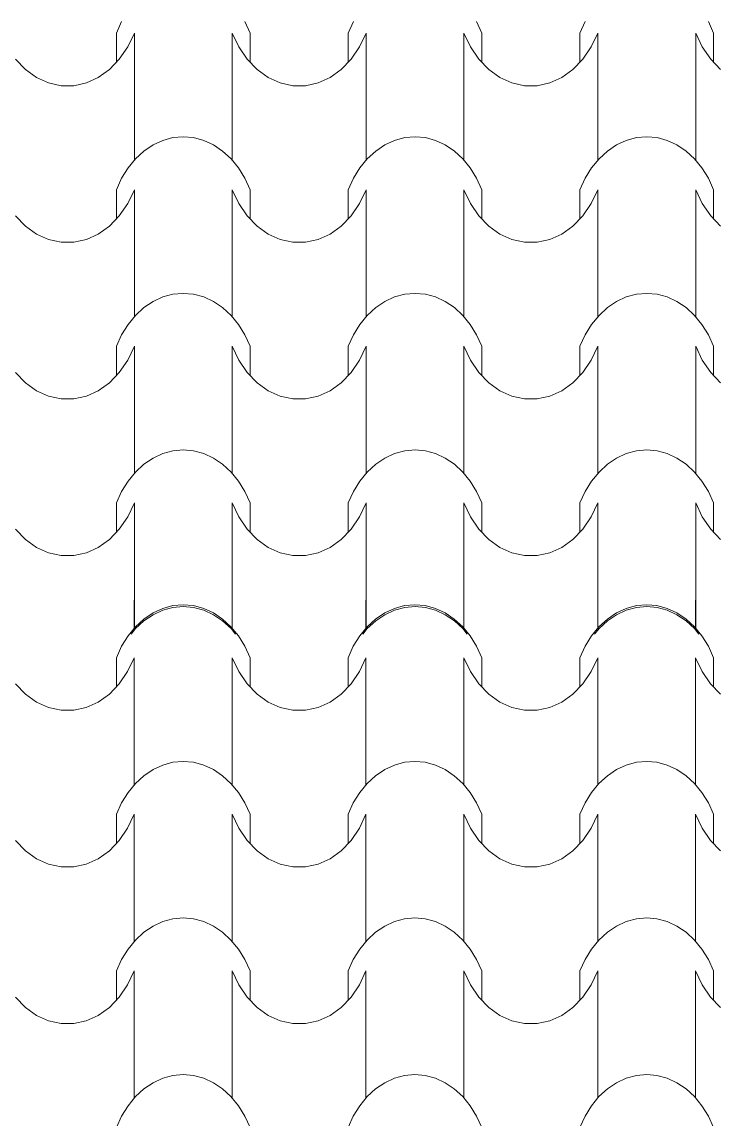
# Model space of a CAD drawing. Header units: millimetres. Extents: x 42452 to 2852333, y -419346 to 834876.
# Drawn here: x 2639698 to 2641725, y 655770 to 658967 of the extents above; entities that cross this region are included whole.
import ezdxf

# ---------------------------------------------------------------- set-up
doc = ezdxf.new("R2010")
doc.units = ezdxf.units.MM
doc.layers.add('M-2 keramitin shtrixi_Ном._пера__21_Pen_No__1', color=7, linetype='Continuous', lineweight=15)
doc.layers.add('memar', color=7, linetype='Continuous', lineweight=25)

# ---------------------------------------------------------------- blocks, each defined once
blk = doc.blocks.new('*X17')
at = {"layer": 'M-2 keramitin shtrixi_Ном._пера__21_Pen_No__1', "color": 7, "linetype": 'Continuous', "lineweight": 15}
for p, q in [((-246313.9, -1353510.1), (-246313.9, -1353428.7)), ((-246028.4, -1353510.1), (-246028.4, -1353428.7)), ((-245638.4, -1353510.1), (-245638.4, -1353428.7)), ((-245352.9, -1353510.1), (-245352.9, -1353428.7)), ((-244962.8, -1353510.1), (-244962.8, -1353428.7)), ((-244677.3, -1353510.1), (-244677.3, -1353428.7)), ((-246259.2, -1353465.7), (-246230.8, -1353452.6)), ((-246230.8, -1353452.6), (-246201.3, -1353444.6)), ((-246201.3, -1353444.6), (-246171.2, -1353441.9)), ((-246171.2, -1353441.9), (-246141.1, -1353444.6)), ((-246141.1, -1353444.6), (-246111.6, -1353452.6)), ((-246111.6, -1353452.6), (-246083.2, -1353465.7)), ((-245583.6, -1353465.7), (-245555.2, -1353452.6)), ((-245555.2, -1353452.6), (-245525.7, -1353444.6)), ((-245525.7, -1353444.6), (-245495.6, -1353441.9)), ((-245495.6, -1353441.9), (-245465.5, -1353444.6)), ((-245465.5, -1353444.6), (-245436, -1353452.6)), ((-245436, -1353452.6), (-245407.6, -1353465.7)), ((-244908.1, -1353465.7), (-244879.7, -1353452.6)), ((-244879.7, -1353452.6), (-244850.2, -1353444.6)), ((-244850.2, -1353444.6), (-244820.1, -1353441.9)), ((-244820.1, -1353441.9), (-244790, -1353444.6)), ((-244790, -1353444.6), (-244760.5, -1353452.6)), ((-244760.5, -1353452.6), (-244732.1, -1353465.7)), ((-246310.4, -1353506.2), (-246285.9, -1353483.6)), ((-246285.9, -1353483.6), (-246259.2, -1353465.7)), ((-246083.2, -1353465.7), (-246056.5, -1353483.6)), ((-246056.5, -1353483.6), (-246032, -1353506.2)), ((-245634.8, -1353506.2), (-245610.3, -1353483.6)), ((-245610.3, -1353483.6), (-245583.6, -1353465.7)), ((-245407.6, -1353465.7), (-245380.9, -1353483.6)), ((-245380.9, -1353483.6), (-245356.5, -1353506.2)), ((-244959.2, -1353506.2), (-244934.7, -1353483.6)), ((-244934.7, -1353483.6), (-244908.1, -1353465.7)), ((-244732.1, -1353465.7), (-244705.4, -1353483.6)), ((-244705.4, -1353483.6), (-244680.9, -1353506.2)), ((-246332.2, -1353532.8), (-246310.4, -1353506.2)), ((-246032, -1353506.2), (-246010.2, -1353532.8)), ((-245656.6, -1353532.8), (-245634.8, -1353506.2)), ((-245356.5, -1353506.2), (-245334.6, -1353532.8)), ((-244981.1, -1353532.8), (-244959.2, -1353506.2)), ((-244680.9, -1353506.2), (-244659.1, -1353532.8)), ((-246350.9, -1353563), (-246332.2, -1353532.8)), ((-246010.2, -1353532.8), (-245991.5, -1353563)), ((-245675.4, -1353563), (-245656.6, -1353532.8)), ((-245334.6, -1353532.8), (-245315.9, -1353563)), ((-244999.8, -1353563), (-244981.1, -1353532.8)), ((-244659.1, -1353532.8), (-244640.3, -1353563)), ((-246366.2, -1353596.3), (-246350.9, -1353563)), ((-245991.5, -1353563), (-245976.2, -1353596.3)), ((-245690.6, -1353596.3), (-245675.4, -1353563)), ((-245315.9, -1353563), (-245300.6, -1353596.3)), ((-245015.1, -1353596.3), (-244999.8, -1353563)), ((-244640.3, -1353563), (-244625, -1353596.3)), ((-246366.2, -1353681.3), (-246366.2, -1353596.3)), ((-246313.9, -1353596.3), (-246333.3, -1353636.8)), ((-246313.9, -1353781.3), (-246313.9, -1353596.3)), ((-246028.4, -1353781.3), (-246028.4, -1353596.3)), ((-246009.1, -1353636.8), (-246028.4, -1353596.3)), ((-245976.2, -1353681.3), (-245976.2, -1353596.3)), ((-245690.6, -1353681.3), (-245690.6, -1353596.3)), ((-245638.4, -1353596.3), (-245657.7, -1353636.8)), ((-245638.4, -1353781.3), (-245638.4, -1353596.3)), ((-245352.9, -1353781.3), (-245352.9, -1353596.3)), ((-245333.5, -1353636.8), (-245352.9, -1353596.3)), ((-245300.6, -1353681.3), (-245300.6, -1353596.3)), ((-245015.1, -1353681.3), (-245015.1, -1353596.3)), ((-244962.8, -1353596.3), (-244982.1, -1353636.8)), ((-244962.8, -1353781.3), (-244962.8, -1353596.3)), ((-244677.3, -1353781.3), (-244677.3, -1353596.3)), ((-244658, -1353636.8), (-244677.3, -1353596.3)), ((-244625, -1353681.3), (-244625, -1353596.3)), ((-246333.3, -1353636.8), (-246357.7, -1353672.5)), ((-245984.7, -1353672.5), (-246009.1, -1353636.8)), ((-245657.7, -1353636.8), (-245682.1, -1353672.5)), ((-245309.1, -1353672.5), (-245333.5, -1353636.8)), ((-244982.1, -1353636.8), (-245006.6, -1353672.5)), ((-244633.6, -1353672.5), (-244658, -1353636.8)), ((-246631.4, -1353702.4), (-246660.2, -1353672.5)), ((-246357.7, -1353672.5), (-246386.5, -1353702.4)), ((-245955.9, -1353702.4), (-245984.7, -1353672.5)), ((-245682.1, -1353672.5), (-245710.9, -1353702.4)), ((-245280.3, -1353702.4), (-245309.1, -1353672.5)), ((-245006.6, -1353672.5), (-245035.4, -1353702.4)), ((-244604.8, -1353702.4), (-244633.6, -1353672.5)), ((-246599.1, -1353725.6), (-246631.4, -1353702.4)), ((-246386.5, -1353702.4), (-246418.9, -1353725.6)), ((-245923.5, -1353725.6), (-245955.9, -1353702.4)), ((-245710.9, -1353702.4), (-245743.3, -1353725.6)), ((-245248, -1353725.6), (-245280.3, -1353702.4)), ((-245035.4, -1353702.4), (-245067.7, -1353725.6)), ((-246564.1, -1353741.5), (-246599.1, -1353725.6)), ((-246527.5, -1353749.6), (-246564.1, -1353741.5)), ((-246509, -1353749.6), (-246527.5, -1353749.6)), ((-246490.4, -1353749.6), (-246509, -1353749.6)), ((-246453.8, -1353741.5), (-246490.4, -1353749.6)), ((-246418.9, -1353725.6), (-246453.8, -1353741.5)), ((-245888.5, -1353741.5), (-245923.5, -1353725.6)), ((-245852, -1353749.6), (-245888.5, -1353741.5)), ((-245833.4, -1353749.6), (-245852, -1353749.6)), ((-245814.8, -1353749.6), (-245833.4, -1353749.6)), ((-245778.3, -1353741.5), (-245814.8, -1353749.6)), ((-245743.3, -1353725.6), (-245778.3, -1353741.5)), ((-245213, -1353741.5), (-245248, -1353725.6)), ((-245176.4, -1353749.6), (-245213, -1353741.5)), ((-245157.8, -1353749.6), (-245176.4, -1353749.6)), ((-245139.3, -1353749.6), (-245157.8, -1353749.6)), ((-245102.7, -1353741.5), (-245139.3, -1353749.6)), ((-245067.7, -1353725.6), (-245102.7, -1353741.5)), ((-246313.9, -1353966.4), (-246313.9, -1353781.3)), ((-246028.4, -1353966.4), (-246028.4, -1353781.3)), ((-245638.4, -1353966.4), (-245638.4, -1353781.3)), ((-245352.9, -1353966.4), (-245352.9, -1353781.3)), ((-244962.8, -1353966.4), (-244962.8, -1353781.3)), ((-244677.3, -1353966.4), (-244677.3, -1353781.3)), ((-246259.2, -1353922), (-246230.8, -1353908.9)), ((-246230.8, -1353908.9), (-246201.3, -1353901)), ((-246201.3, -1353901), (-246171.2, -1353898.3)), ((-246171.2, -1353898.3), (-246141.1, -1353901)), ((-246141.1, -1353901), (-246111.6, -1353908.9)), ((-246111.6, -1353908.9), (-246083.2, -1353922)), ((-245583.6, -1353922), (-245555.2, -1353908.9)), ((-245555.2, -1353908.9), (-245525.7, -1353901)), ((-245525.7, -1353901), (-245495.6, -1353898.3)), ((-245495.6, -1353898.3), (-245465.5, -1353901)), ((-245465.5, -1353901), (-245436, -1353908.9)), ((-245436, -1353908.9), (-245407.6, -1353922)), ((-244908.1, -1353922), (-244879.7, -1353908.9)), ((-244879.7, -1353908.9), (-244850.2, -1353901)), ((-244850.2, -1353901), (-244820.1, -1353898.3)), ((-244820.1, -1353898.3), (-244790, -1353901)), ((-244790, -1353901), (-244760.5, -1353908.9)), ((-244760.5, -1353908.9), (-244732.1, -1353922)), ((-246310.4, -1353962.5), (-246285.9, -1353940)), ((-246285.9, -1353940), (-246259.2, -1353922)), ((-246083.2, -1353922), (-246056.5, -1353940)), ((-246056.5, -1353940), (-246032, -1353962.5)), ((-245634.8, -1353962.5), (-245610.3, -1353940)), ((-245610.3, -1353940), (-245583.6, -1353922)), ((-245407.6, -1353922), (-245380.9, -1353940)), ((-245380.9, -1353940), (-245356.5, -1353962.5)), ((-244959.2, -1353962.5), (-244934.7, -1353940)), ((-244934.7, -1353940), (-244908.1, -1353922)), ((-244732.1, -1353922), (-244705.4, -1353940)), ((-244705.4, -1353940), (-244680.9, -1353962.5)), ((-246332.2, -1353989.1), (-246310.4, -1353962.5)), ((-246032, -1353962.5), (-246010.2, -1353989.1)), ((-245656.6, -1353989.1), (-245634.8, -1353962.5)), ((-245356.5, -1353962.5), (-245334.6, -1353989.1)), ((-244981.1, -1353989.1), (-244959.2, -1353962.5)), ((-244680.9, -1353962.5), (-244659.1, -1353989.1)), ((-246350.9, -1354019.4), (-246332.2, -1353989.1)), ((-246010.2, -1353989.1), (-245991.5, -1354019.4)), ((-245675.4, -1354019.4), (-245656.6, -1353989.1)), ((-245334.6, -1353989.1), (-245315.9, -1354019.4)), ((-244999.8, -1354019.4), (-244981.1, -1353989.1)), ((-244659.1, -1353989.1), (-244640.3, -1354019.4)), ((-246366.2, -1354052.6), (-246350.9, -1354019.4)), ((-245991.5, -1354019.4), (-245976.2, -1354052.6)), ((-245690.6, -1354052.6), (-245675.4, -1354019.4)), ((-245315.9, -1354019.4), (-245300.6, -1354052.6)), ((-245015.1, -1354052.6), (-244999.8, -1354019.4)), ((-244640.3, -1354019.4), (-244625, -1354052.6)), ((-246366.2, -1354137.7), (-246366.2, -1354052.6)), ((-246313.9, -1354052.6), (-246333.3, -1354093.1)), ((-246313.9, -1354237.7), (-246313.9, -1354052.6)), ((-246028.4, -1354237.7), (-246028.4, -1354052.6)), ((-246009.1, -1354093.1), (-246028.4, -1354052.6)), ((-245976.2, -1354137.7), (-245976.2, -1354052.6)), ((-245690.6, -1354137.7), (-245690.6, -1354052.6)), ((-245638.4, -1354052.6), (-245657.7, -1354093.1)), ((-245638.4, -1354237.7), (-245638.4, -1354052.6)), ((-245352.9, -1354237.7), (-245352.9, -1354052.6)), ((-245333.5, -1354093.1), (-245352.9, -1354052.6)), ((-245300.6, -1354137.7), (-245300.6, -1354052.6)), ((-245015.1, -1354137.7), (-245015.1, -1354052.6)), ((-244962.8, -1354052.6), (-244982.1, -1354093.1)), ((-244962.8, -1354237.7), (-244962.8, -1354052.6)), ((-244677.3, -1354237.7), (-244677.3, -1354052.6)), ((-244658, -1354093.1), (-244677.3, -1354052.6)), ((-244625, -1354137.7), (-244625, -1354052.6)), ((-246333.3, -1354093.1), (-246357.7, -1354128.8)), ((-245984.7, -1354128.8), (-246009.1, -1354093.1)), ((-245657.7, -1354093.1), (-245682.1, -1354128.8)), ((-245309.1, -1354128.8), (-245333.5, -1354093.1)), ((-244982.1, -1354093.1), (-245006.6, -1354128.8)), ((-244633.6, -1354128.8), (-244658, -1354093.1)), ((-246631.4, -1354158.8), (-246660.2, -1354128.8)), ((-246357.7, -1354128.8), (-246386.5, -1354158.8)), ((-245955.9, -1354158.8), (-245984.7, -1354128.8)), ((-245682.1, -1354128.8), (-245710.9, -1354158.8)), ((-245280.3, -1354158.8), (-245309.1, -1354128.8)), ((-245006.6, -1354128.8), (-245035.4, -1354158.8)), ((-244604.8, -1354158.8), (-244633.6, -1354128.8)), ((-246599.1, -1354182), (-246631.4, -1354158.8)), ((-246386.5, -1354158.8), (-246418.9, -1354182)), ((-245923.5, -1354182), (-245955.9, -1354158.8)), ((-245710.9, -1354158.8), (-245743.3, -1354182)), ((-245248, -1354182), (-245280.3, -1354158.8)), ((-245035.4, -1354158.8), (-245067.7, -1354182)), ((-246564.1, -1354197.9), (-246599.1, -1354182)), ((-246527.5, -1354205.9), (-246564.1, -1354197.9)), ((-246453.8, -1354197.9), (-246490.4, -1354205.9)), ((-246418.9, -1354182), (-246453.8, -1354197.9)), ((-245888.5, -1354197.9), (-245923.5, -1354182)), ((-245852, -1354205.9), (-245888.5, -1354197.9)), ((-245778.3, -1354197.9), (-245814.8, -1354205.9)), ((-245743.3, -1354182), (-245778.3, -1354197.9)), ((-245213, -1354197.9), (-245248, -1354182)), ((-245176.4, -1354205.9), (-245213, -1354197.9)), ((-245102.7, -1354197.9), (-245139.3, -1354205.9)), ((-245067.7, -1354182), (-245102.7, -1354197.9)), ((-246509, -1354205.9), (-246527.5, -1354205.9)), ((-246490.4, -1354205.9), (-246509, -1354205.9)), ((-245833.4, -1354205.9), (-245852, -1354205.9)), ((-245814.8, -1354205.9), (-245833.4, -1354205.9)), ((-245157.8, -1354205.9), (-245176.4, -1354205.9)), ((-245139.3, -1354205.9), (-245157.8, -1354205.9)), ((-246313.9, -1354422.8), (-246313.9, -1354237.7)), ((-246028.4, -1354422.8), (-246028.4, -1354237.7)), ((-245638.4, -1354422.8), (-245638.4, -1354237.7)), ((-245352.9, -1354422.8), (-245352.9, -1354237.7)), ((-244962.8, -1354422.8), (-244962.8, -1354237.7)), ((-244677.3, -1354422.8), (-244677.3, -1354237.7)), ((-246230.8, -1354365.3), (-246201.3, -1354357.3)), ((-246201.3, -1354357.3), (-246171.2, -1354354.6)), ((-246171.2, -1354354.6), (-246141.1, -1354357.3)), ((-246141.1, -1354357.3), (-246111.6, -1354365.3)), ((-245555.2, -1354365.3), (-245525.7, -1354357.3)), ((-245525.7, -1354357.3), (-245495.6, -1354354.6)), ((-245495.6, -1354354.6), (-245465.5, -1354357.3)), ((-245465.5, -1354357.3), (-245436, -1354365.3)), ((-244879.7, -1354365.3), (-244850.2, -1354357.3)), ((-244850.2, -1354357.3), (-244820.1, -1354354.6)), ((-244820.1, -1354354.6), (-244790, -1354357.3)), ((-244790, -1354357.3), (-244760.5, -1354365.3)), ((-246285.9, -1354396.3), (-246259.2, -1354378.4)), ((-246259.2, -1354378.4), (-246230.8, -1354365.3)), ((-246111.6, -1354365.3), (-246083.2, -1354378.4)), ((-246083.2, -1354378.4), (-246056.5, -1354396.3)), ((-245610.3, -1354396.3), (-245583.6, -1354378.4)), ((-245583.6, -1354378.4), (-245555.2, -1354365.3)), ((-245436, -1354365.3), (-245407.6, -1354378.4)), ((-245407.6, -1354378.4), (-245380.9, -1354396.3)), ((-244934.7, -1354396.3), (-244908.1, -1354378.4)), ((-244908.1, -1354378.4), (-244879.7, -1354365.3)), ((-244760.5, -1354365.3), (-244732.1, -1354378.4)), ((-244732.1, -1354378.4), (-244705.4, -1354396.3)), ((-246332.2, -1354445.5), (-246310.4, -1354418.9)), ((-246310.4, -1354418.9), (-246285.9, -1354396.3)), ((-246056.5, -1354396.3), (-246032, -1354418.9)), ((-246032, -1354418.9), (-246010.2, -1354445.5)), ((-245656.6, -1354445.5), (-245634.8, -1354418.9)), ((-245634.8, -1354418.9), (-245610.3, -1354396.3)), ((-245380.9, -1354396.3), (-245356.5, -1354418.9)), ((-245356.5, -1354418.9), (-245334.6, -1354445.5)), ((-244981.1, -1354445.5), (-244959.2, -1354418.9)), ((-244959.2, -1354418.9), (-244934.7, -1354396.3)), ((-244705.4, -1354396.3), (-244680.9, -1354418.9)), ((-244680.9, -1354418.9), (-244659.1, -1354445.5)), ((-246350.9, -1354475.7), (-246332.2, -1354445.5)), ((-246010.2, -1354445.5), (-245991.5, -1354475.7)), ((-245675.4, -1354475.7), (-245656.6, -1354445.5)), ((-245334.6, -1354445.5), (-245315.9, -1354475.7)), ((-244999.8, -1354475.7), (-244981.1, -1354445.5)), ((-244659.1, -1354445.5), (-244640.3, -1354475.7)), ((-246366.2, -1354509), (-246350.9, -1354475.7)), ((-245991.5, -1354475.7), (-245976.2, -1354509)), ((-245690.6, -1354509), (-245675.4, -1354475.7)), ((-245315.9, -1354475.7), (-245300.6, -1354509)), ((-245015.1, -1354509), (-244999.8, -1354475.7)), ((-244640.3, -1354475.7), (-244625, -1354509)), ((-246366.2, -1354594), (-246366.2, -1354509)), ((-246313.9, -1354509), (-246333.3, -1354549.5)), ((-246313.9, -1354694), (-246313.9, -1354509)), ((-246028.4, -1354694), (-246028.4, -1354509)), ((-246009.1, -1354549.5), (-246028.4, -1354509)), ((-245976.2, -1354594), (-245976.2, -1354509)), ((-245690.6, -1354594), (-245690.6, -1354509)), ((-245638.4, -1354509), (-245657.7, -1354549.5)), ((-245638.4, -1354694), (-245638.4, -1354509)), ((-245352.9, -1354694), (-245352.9, -1354509)), ((-245333.5, -1354549.5), (-245352.9, -1354509)), ((-245300.6, -1354594), (-245300.6, -1354509)), ((-245015.1, -1354594), (-245015.1, -1354509)), ((-244962.8, -1354509), (-244982.1, -1354549.5)), ((-244962.8, -1354694), (-244962.8, -1354509)), ((-244677.3, -1354694), (-244677.3, -1354509)), ((-244658, -1354549.5), (-244677.3, -1354509)), ((-244625, -1354594), (-244625, -1354509)), ((-246333.3, -1354549.5), (-246357.7, -1354585.2)), ((-245984.7, -1354585.2), (-246009.1, -1354549.5)), ((-245657.7, -1354549.5), (-245682.1, -1354585.2)), ((-245309.1, -1354585.2), (-245333.5, -1354549.5)), ((-244982.1, -1354549.5), (-245006.6, -1354585.2)), ((-244633.6, -1354585.2), (-244658, -1354549.5)), ((-246631.4, -1354615.1), (-246660.2, -1354585.2)), ((-246357.7, -1354585.2), (-246386.5, -1354615.1)), ((-245955.9, -1354615.1), (-245984.7, -1354585.2)), ((-245682.1, -1354585.2), (-245710.9, -1354615.1)), ((-245280.3, -1354615.1), (-245309.1, -1354585.2)), ((-245006.6, -1354585.2), (-245035.4, -1354615.1)), ((-244604.8, -1354615.1), (-244633.6, -1354585.2)), ((-246599.1, -1354638.3), (-246631.4, -1354615.1)), ((-246564.1, -1354654.2), (-246599.1, -1354638.3)), ((-246418.9, -1354638.3), (-246453.8, -1354654.2)), ((-246386.5, -1354615.1), (-246418.9, -1354638.3)), ((-245923.5, -1354638.3), (-245955.9, -1354615.1)), ((-245888.5, -1354654.2), (-245923.5, -1354638.3)), ((-245743.3, -1354638.3), (-245778.3, -1354654.2)), ((-245710.9, -1354615.1), (-245743.3, -1354638.3)), ((-245248, -1354638.3), (-245280.3, -1354615.1)), ((-245213, -1354654.2), (-245248, -1354638.3)), ((-245067.7, -1354638.3), (-245102.7, -1354654.2)), ((-245035.4, -1354615.1), (-245067.7, -1354638.3)), ((-246527.5, -1354662.3), (-246564.1, -1354654.2)), ((-246509, -1354662.3), (-246527.5, -1354662.3)), ((-246490.4, -1354662.3), (-246509, -1354662.3)), ((-246453.8, -1354654.2), (-246490.4, -1354662.3)), ((-245852, -1354662.3), (-245888.5, -1354654.2)), ((-245833.4, -1354662.3), (-245852, -1354662.3)), ((-245814.8, -1354662.3), (-245833.4, -1354662.3)), ((-245778.3, -1354654.2), (-245814.8, -1354662.3)), ((-245176.4, -1354662.3), (-245213, -1354654.2)), ((-245157.8, -1354662.3), (-245176.4, -1354662.3)), ((-245139.3, -1354662.3), (-245157.8, -1354662.3)), ((-245102.7, -1354654.2), (-245139.3, -1354662.3)), ((-246313.9, -1354879.1), (-246313.9, -1354694)), ((-246028.4, -1354879.1), (-246028.4, -1354694)), ((-245638.4, -1354879.1), (-245638.4, -1354694)), ((-245352.9, -1354879.1), (-245352.9, -1354694)), ((-244962.8, -1354879.1), (-244962.8, -1354694)), ((-244677.3, -1354879.1), (-244677.3, -1354694)), ((-246285.9, -1354852.7), (-246259.2, -1354834.7)), ((-246259.2, -1354834.7), (-246230.8, -1354821.6)), ((-246230.8, -1354821.6), (-246201.3, -1354813.7)), ((-246201.3, -1354813.7), (-246171.2, -1354811)), ((-246171.2, -1354811), (-246141.1, -1354813.7)), ((-246141.1, -1354813.7), (-246111.6, -1354821.6)), ((-246111.6, -1354821.6), (-246083.2, -1354834.7)), ((-246083.2, -1354834.7), (-246056.5, -1354852.7)), ((-245610.3, -1354852.7), (-245583.6, -1354834.7)), ((-245583.6, -1354834.7), (-245555.2, -1354821.6)), ((-245555.2, -1354821.6), (-245525.7, -1354813.7)), ((-245525.7, -1354813.7), (-245495.6, -1354811)), ((-245495.6, -1354811), (-245465.5, -1354813.7)), ((-245465.5, -1354813.7), (-245436, -1354821.6)), ((-245436, -1354821.6), (-245407.6, -1354834.7)), ((-245407.6, -1354834.7), (-245380.9, -1354852.7)), ((-244934.7, -1354852.7), (-244908.1, -1354834.7)), ((-244908.1, -1354834.7), (-244879.7, -1354821.6)), ((-244879.7, -1354821.6), (-244850.2, -1354813.7)), ((-244850.2, -1354813.7), (-244820.1, -1354811)), ((-244820.1, -1354811), (-244790, -1354813.7)), ((-244790, -1354813.7), (-244760.5, -1354821.6)), ((-244760.5, -1354821.6), (-244732.1, -1354834.7)), ((-244732.1, -1354834.7), (-244705.4, -1354852.7)), ((-246310.4, -1354875.2), (-246285.9, -1354852.7)), ((-246056.5, -1354852.7), (-246032, -1354875.2)), ((-245634.8, -1354875.2), (-245610.3, -1354852.7)), ((-245380.9, -1354852.7), (-245356.5, -1354875.2)), ((-244959.2, -1354875.2), (-244934.7, -1354852.7)), ((-244705.4, -1354852.7), (-244680.9, -1354875.2)), ((-246350.9, -1354932.1), (-246332.2, -1354901.8)), ((-246332.2, -1354901.8), (-246310.4, -1354875.2)), ((-246032, -1354875.2), (-246010.2, -1354901.8)), ((-246010.2, -1354901.8), (-245991.5, -1354932.1)), ((-245675.4, -1354932.1), (-245656.6, -1354901.8)), ((-245656.6, -1354901.8), (-245634.8, -1354875.2)), ((-245356.5, -1354875.2), (-245334.6, -1354901.8)), ((-245334.6, -1354901.8), (-245315.9, -1354932.1)), ((-244999.8, -1354932.1), (-244981.1, -1354901.8)), ((-244981.1, -1354901.8), (-244959.2, -1354875.2)), ((-244680.9, -1354875.2), (-244659.1, -1354901.8)), ((-244659.1, -1354901.8), (-244640.3, -1354932.1)), ((-246366.2, -1354965.3), (-246350.9, -1354932.1)), ((-245991.5, -1354932.1), (-245976.2, -1354965.3)), ((-245690.6, -1354965.3), (-245675.4, -1354932.1)), ((-245315.9, -1354932.1), (-245300.6, -1354965.3)), ((-245015.1, -1354965.3), (-244999.8, -1354932.1)), ((-244640.3, -1354932.1), (-244625, -1354965.3)), ((-246366.2, -1360897.8), (-246350.9, -1360864.6)), ((-245991.5, -1360864.6), (-245976.2, -1360897.8)), ((-245690.6, -1360897.8), (-245675.4, -1360864.6)), ((-245315.9, -1360864.6), (-245300.6, -1360897.8)), ((-245015.1, -1360897.8), (-244999.8, -1360864.6)), ((-244640.3, -1360864.6), (-244625, -1360897.8)), ((-246366.2, -1360982.9), (-246366.2, -1360897.8)), ((-246313.9, -1360897.8), (-246333.3, -1360938.3)), ((-246313.9, -1361082.9), (-246313.9, -1360897.8)), ((-246028.4, -1361082.9), (-246028.4, -1360897.8)), ((-246009.1, -1360938.3), (-246028.4, -1360897.8)), ((-245976.2, -1360982.9), (-245976.2, -1360897.8)), ((-245690.6, -1360982.9), (-245690.6, -1360897.8)), ((-245638.4, -1360897.8), (-245657.7, -1360938.3)), ((-245638.4, -1361082.9), (-245638.4, -1360897.8)), ((-245352.9, -1361082.9), (-245352.9, -1360897.8)), ((-245333.5, -1360938.3), (-245352.9, -1360897.8)), ((-245300.6, -1360982.9), (-245300.6, -1360897.8)), ((-245015.1, -1360982.9), (-245015.1, -1360897.8)), ((-244962.8, -1360897.8), (-244982.1, -1360938.3)), ((-244962.8, -1361082.9), (-244962.8, -1360897.8)), ((-244677.3, -1361082.9), (-244677.3, -1360897.8)), ((-244658, -1360938.3), (-244677.3, -1360897.8)), ((-244625, -1360982.9), (-244625, -1360897.8)), ((-246333.3, -1360938.3), (-246357.7, -1360974.1)), ((-245984.7, -1360974.1), (-246009.1, -1360938.3)), ((-245657.7, -1360938.3), (-245682.1, -1360974.1)), ((-245309.1, -1360974.1), (-245333.5, -1360938.3)), ((-244982.1, -1360938.3), (-245006.6, -1360974.1)), ((-244633.6, -1360974.1), (-244658, -1360938.3)), ((-246631.4, -1361004), (-246660.2, -1360974.1)), ((-246357.7, -1360974.1), (-246386.5, -1361004)), ((-245955.9, -1361004), (-245984.7, -1360974.1)), ((-245682.1, -1360974.1), (-245710.9, -1361004)), ((-245280.3, -1361004), (-245309.1, -1360974.1)), ((-245006.6, -1360974.1), (-245035.4, -1361004)), ((-244604.8, -1361004), (-244633.6, -1360974.1)), ((-246599.1, -1361027.2), (-246631.4, -1361004)), ((-246386.5, -1361004), (-246418.9, -1361027.2)), ((-245923.5, -1361027.2), (-245955.9, -1361004)), ((-245710.9, -1361004), (-245743.3, -1361027.2)), ((-245248, -1361027.2), (-245280.3, -1361004)), ((-245035.4, -1361004), (-245067.7, -1361027.2)), ((-246564.1, -1361043.1), (-246599.1, -1361027.2)), ((-246418.9, -1361027.2), (-246453.8, -1361043.1)), ((-245888.5, -1361043.1), (-245923.5, -1361027.2)), ((-245743.3, -1361027.2), (-245778.3, -1361043.1)), ((-245213, -1361043.1), (-245248, -1361027.2)), ((-245067.7, -1361027.2), (-245102.7, -1361043.1)), ((-246527.5, -1361051.1), (-246564.1, -1361043.1)), ((-246509, -1361051.1), (-246527.5, -1361051.1)), ((-246490.4, -1361051.1), (-246509, -1361051.1)), ((-246453.8, -1361043.1), (-246490.4, -1361051.1)), ((-245852, -1361051.1), (-245888.5, -1361043.1)), ((-245833.4, -1361051.1), (-245852, -1361051.1)), ((-245814.8, -1361051.1), (-245833.4, -1361051.1)), ((-245778.3, -1361043.1), (-245814.8, -1361051.1)), ((-245176.4, -1361051.1), (-245213, -1361043.1)), ((-245157.8, -1361051.1), (-245176.4, -1361051.1)), ((-245139.3, -1361051.1), (-245157.8, -1361051.1)), ((-245102.7, -1361043.1), (-245139.3, -1361051.1)), ((-246313.9, -1361268), (-246313.9, -1361082.9)), ((-246028.4, -1361268), (-246028.4, -1361082.9)), ((-245638.4, -1361268), (-245638.4, -1361082.9)), ((-245352.9, -1361268), (-245352.9, -1361082.9)), ((-244962.8, -1361268), (-244962.8, -1361082.9)), ((-244677.3, -1361268), (-244677.3, -1361082.9)), ((-246285.9, -1361241.6), (-246259.2, -1361223.6)), ((-246259.2, -1361223.6), (-246230.8, -1361210.5)), ((-246230.8, -1361210.5), (-246201.3, -1361202.5)), ((-246201.3, -1361202.5), (-246171.2, -1361199.9)), ((-246171.2, -1361199.9), (-246141.1, -1361202.5)), ((-246141.1, -1361202.5), (-246111.6, -1361210.5)), ((-246111.6, -1361210.5), (-246083.2, -1361223.6)), ((-246083.2, -1361223.6), (-246056.5, -1361241.6)), ((-245610.3, -1361241.6), (-245583.6, -1361223.6)), ((-245583.6, -1361223.6), (-245555.2, -1361210.5)), ((-245555.2, -1361210.5), (-245525.7, -1361202.5)), ((-245525.7, -1361202.5), (-245495.6, -1361199.9)), ((-245495.6, -1361199.9), (-245465.5, -1361202.5)), ((-245465.5, -1361202.5), (-245436, -1361210.5)), ((-245436, -1361210.5), (-245407.6, -1361223.6)), ((-245407.6, -1361223.6), (-245380.9, -1361241.6)), ((-244934.7, -1361241.6), (-244908.1, -1361223.6)), ((-244908.1, -1361223.6), (-244879.7, -1361210.5)), ((-244879.7, -1361210.5), (-244850.2, -1361202.5)), ((-244850.2, -1361202.5), (-244820.1, -1361199.9)), ((-244820.1, -1361199.9), (-244790, -1361202.5)), ((-244790, -1361202.5), (-244760.5, -1361210.5)), ((-244760.5, -1361210.5), (-244732.1, -1361223.6)), ((-244732.1, -1361223.6), (-244705.4, -1361241.6)), ((-246310.4, -1361264.1), (-246285.9, -1361241.6)), ((-246056.5, -1361241.6), (-246032, -1361264.1)), ((-245634.8, -1361264.1), (-245610.3, -1361241.6)), ((-245380.9, -1361241.6), (-245356.5, -1361264.1)), ((-244959.2, -1361264.1), (-244934.7, -1361241.6)), ((-244705.4, -1361241.6), (-244680.9, -1361264.1)), ((-246350.9, -1361320.9), (-246332.2, -1361290.7)), ((-246332.2, -1361290.7), (-246310.4, -1361264.1)), ((-246032, -1361264.1), (-246010.2, -1361290.7)), ((-246010.2, -1361290.7), (-245991.5, -1361320.9)), ((-245675.4, -1361320.9), (-245656.6, -1361290.7)), ((-245656.6, -1361290.7), (-245634.8, -1361264.1)), ((-245356.5, -1361264.1), (-245334.6, -1361290.7)), ((-245334.6, -1361290.7), (-245315.9, -1361320.9)), ((-244999.8, -1361320.9), (-244981.1, -1361290.7)), ((-244981.1, -1361290.7), (-244959.2, -1361264.1)), ((-244680.9, -1361264.1), (-244659.1, -1361290.7)), ((-244659.1, -1361290.7), (-244640.3, -1361320.9)), ((-246366.2, -1361354.2), (-246350.9, -1361320.9)), ((-245991.5, -1361320.9), (-245976.2, -1361354.2)), ((-245690.6, -1361354.2), (-245675.4, -1361320.9)), ((-245315.9, -1361320.9), (-245300.6, -1361354.2)), ((-245015.1, -1361354.2), (-244999.8, -1361320.9)), ((-244640.3, -1361320.9), (-244625, -1361354.2)), ((-246366.2, -1361439.3), (-246366.2, -1361354.2)), ((-246313.9, -1361354.2), (-246333.3, -1361394.7)), ((-246313.9, -1361539.3), (-246313.9, -1361354.2)), ((-246028.4, -1361539.3), (-246028.4, -1361354.2)), ((-246009.1, -1361394.7), (-246028.4, -1361354.2)), ((-245976.2, -1361439.3), (-245976.2, -1361354.2)), ((-245690.6, -1361439.3), (-245690.6, -1361354.2)), ((-245638.4, -1361354.2), (-245657.7, -1361394.7)), ((-245638.4, -1361539.3), (-245638.4, -1361354.2)), ((-245352.9, -1361539.3), (-245352.9, -1361354.2)), ((-245333.5, -1361394.7), (-245352.9, -1361354.2)), ((-245300.6, -1361439.3), (-245300.6, -1361354.2)), ((-245015.1, -1361439.3), (-245015.1, -1361354.2)), ((-244962.8, -1361354.2), (-244982.1, -1361394.7)), ((-244962.8, -1361539.3), (-244962.8, -1361354.2)), ((-244677.3, -1361539.3), (-244677.3, -1361354.2)), ((-244658, -1361394.7), (-244677.3, -1361354.2)), ((-244625, -1361439.3), (-244625, -1361354.2)), ((-246333.3, -1361394.7), (-246357.7, -1361430.4)), ((-245984.7, -1361430.4), (-246009.1, -1361394.7)), ((-245657.7, -1361394.7), (-245682.1, -1361430.4)), ((-245309.1, -1361430.4), (-245333.5, -1361394.7)), ((-244982.1, -1361394.7), (-245006.6, -1361430.4)), ((-244633.6, -1361430.4), (-244658, -1361394.7)), ((-246631.4, -1361460.3), (-246660.2, -1361430.4)), ((-246357.7, -1361430.4), (-246386.5, -1361460.3)), ((-245955.9, -1361460.3), (-245984.7, -1361430.4)), ((-245682.1, -1361430.4), (-245710.9, -1361460.3)), ((-245280.3, -1361460.3), (-245309.1, -1361430.4)), ((-245006.6, -1361430.4), (-245035.4, -1361460.3)), ((-244604.8, -1361460.3), (-244633.6, -1361430.4)), ((-246599.1, -1361483.6), (-246631.4, -1361460.3)), ((-246564.1, -1361499.4), (-246599.1, -1361483.6)), ((-246418.9, -1361483.6), (-246453.8, -1361499.4)), ((-246386.5, -1361460.3), (-246418.9, -1361483.6)), ((-245923.5, -1361483.6), (-245955.9, -1361460.3)), ((-245888.5, -1361499.4), (-245923.5, -1361483.6)), ((-245743.3, -1361483.6), (-245778.3, -1361499.4)), ((-245710.9, -1361460.3), (-245743.3, -1361483.6)), ((-245248, -1361483.6), (-245280.3, -1361460.3)), ((-245213, -1361499.4), (-245248, -1361483.6)), ((-245067.7, -1361483.6), (-245102.7, -1361499.4)), ((-245035.4, -1361460.3), (-245067.7, -1361483.6)), ((-246527.5, -1361507.5), (-246564.1, -1361499.4)), ((-246509, -1361507.5), (-246527.5, -1361507.5)), ((-246490.4, -1361507.5), (-246509, -1361507.5)), ((-246453.8, -1361499.4), (-246490.4, -1361507.5)), ((-245852, -1361507.5), (-245888.5, -1361499.4)), ((-245833.4, -1361507.5), (-245852, -1361507.5)), ((-245814.8, -1361507.5), (-245833.4, -1361507.5)), ((-245778.3, -1361499.4), (-245814.8, -1361507.5)), ((-245176.4, -1361507.5), (-245213, -1361499.4)), ((-245157.8, -1361507.5), (-245176.4, -1361507.5)), ((-245139.3, -1361507.5), (-245157.8, -1361507.5)), ((-245102.7, -1361499.4), (-245139.3, -1361507.5)), ((-246313.9, -1361724.3), (-246313.9, -1361539.3)), ((-246028.4, -1361724.3), (-246028.4, -1361539.3)), ((-245638.4, -1361724.3), (-245638.4, -1361539.3)), ((-245352.9, -1361724.3), (-245352.9, -1361539.3)), ((-244962.8, -1361724.3), (-244962.8, -1361539.3)), ((-244677.3, -1361724.3), (-244677.3, -1361539.3)), ((-246259.2, -1361679.9), (-246230.8, -1361666.8)), ((-246230.8, -1361666.8), (-246201.3, -1361658.9)), ((-246201.3, -1361658.9), (-246171.2, -1361656.2)), ((-246171.2, -1361656.2), (-246141.1, -1361658.9)), ((-246141.1, -1361658.9), (-246111.6, -1361666.8)), ((-246111.6, -1361666.8), (-246083.2, -1361679.9)), ((-245583.6, -1361679.9), (-245555.2, -1361666.8)), ((-245555.2, -1361666.8), (-245525.7, -1361658.9)), ((-245525.7, -1361658.9), (-245495.6, -1361656.2)), ((-245495.6, -1361656.2), (-245465.5, -1361658.9)), ((-245465.5, -1361658.9), (-245436, -1361666.8)), ((-245436, -1361666.8), (-245407.6, -1361679.9)), ((-244908.1, -1361679.9), (-244879.7, -1361666.8)), ((-244879.7, -1361666.8), (-244850.2, -1361658.9)), ((-244850.2, -1361658.9), (-244820.1, -1361656.2)), ((-244820.1, -1361656.2), (-244790, -1361658.9)), ((-244790, -1361658.9), (-244760.5, -1361666.8)), ((-244760.5, -1361666.8), (-244732.1, -1361679.9)), ((-246310.4, -1361720.4), (-246285.9, -1361697.9)), ((-246285.9, -1361697.9), (-246259.2, -1361679.9)), ((-246083.2, -1361679.9), (-246056.5, -1361697.9)), ((-246056.5, -1361697.9), (-246032, -1361720.4)), ((-245634.8, -1361720.4), (-245610.3, -1361697.9)), ((-245610.3, -1361697.9), (-245583.6, -1361679.9)), ((-245407.6, -1361679.9), (-245380.9, -1361697.9)), ((-245380.9, -1361697.9), (-245356.5, -1361720.4)), ((-244959.2, -1361720.4), (-244934.7, -1361697.9)), ((-244934.7, -1361697.9), (-244908.1, -1361679.9)), ((-244732.1, -1361679.9), (-244705.4, -1361697.9)), ((-244705.4, -1361697.9), (-244680.9, -1361720.4)), ((-246332.2, -1361747.1), (-246310.4, -1361720.4)), ((-246032, -1361720.4), (-246010.2, -1361747.1)), ((-245656.6, -1361747.1), (-245634.8, -1361720.4)), ((-245356.5, -1361720.4), (-245334.6, -1361747.1)), ((-244981.1, -1361747.1), (-244959.2, -1361720.4)), ((-244680.9, -1361720.4), (-244659.1, -1361747.1)), ((-246350.9, -1361777.3), (-246332.2, -1361747.1)), ((-246010.2, -1361747.1), (-245991.5, -1361777.3)), ((-245675.4, -1361777.3), (-245656.6, -1361747.1)), ((-245334.6, -1361747.1), (-245315.9, -1361777.3)), ((-244999.8, -1361777.3), (-244981.1, -1361747.1)), ((-244659.1, -1361747.1), (-244640.3, -1361777.3)), ((-246366.2, -1361810.5), (-246350.9, -1361777.3)), ((-245991.5, -1361777.3), (-245976.2, -1361810.5)), ((-245690.6, -1361810.5), (-245675.4, -1361777.3)), ((-245315.9, -1361777.3), (-245300.6, -1361810.5)), ((-245015.1, -1361810.5), (-244999.8, -1361777.3)), ((-244640.3, -1361777.3), (-244625, -1361810.5)), ((-246366.2, -1361895.6), (-246366.2, -1361810.5)), ((-246313.9, -1361810.5), (-246333.3, -1361851)), ((-246313.9, -1361995.6), (-246313.9, -1361810.5)), ((-246028.4, -1361995.6), (-246028.4, -1361810.5)), ((-246009.1, -1361851), (-246028.4, -1361810.5)), ((-245976.2, -1361895.6), (-245976.2, -1361810.5)), ((-245690.6, -1361895.6), (-245690.6, -1361810.5)), ((-245638.4, -1361810.5), (-245657.7, -1361851)), ((-245638.4, -1361995.6), (-245638.4, -1361810.5)), ((-245352.9, -1361995.6), (-245352.9, -1361810.5)), ((-245333.5, -1361851), (-245352.9, -1361810.5)), ((-245300.6, -1361895.6), (-245300.6, -1361810.5)), ((-245015.1, -1361895.6), (-245015.1, -1361810.5)), ((-244962.8, -1361810.5), (-244982.1, -1361851)), ((-244962.8, -1361995.6), (-244962.8, -1361810.5)), ((-244677.3, -1361995.6), (-244677.3, -1361810.5)), ((-244658, -1361851), (-244677.3, -1361810.5)), ((-244625, -1361895.6), (-244625, -1361810.5)), ((-246333.3, -1361851), (-246357.7, -1361886.8)), ((-245984.7, -1361886.8), (-246009.1, -1361851)), ((-245657.7, -1361851), (-245682.1, -1361886.8)), ((-245309.1, -1361886.8), (-245333.5, -1361851)), ((-244982.1, -1361851), (-245006.6, -1361886.8)), ((-244633.6, -1361886.8), (-244658, -1361851)), ((-246631.4, -1361916.7), (-246660.2, -1361886.8)), ((-246357.7, -1361886.8), (-246386.5, -1361916.7)), ((-245955.9, -1361916.7), (-245984.7, -1361886.8)), ((-245682.1, -1361886.8), (-245710.9, -1361916.7)), ((-245280.3, -1361916.7), (-245309.1, -1361886.8)), ((-245006.6, -1361886.8), (-245035.4, -1361916.7)), ((-244604.8, -1361916.7), (-244633.6, -1361886.8)), ((-246599.1, -1361939.9), (-246631.4, -1361916.7)), ((-246386.5, -1361916.7), (-246418.9, -1361939.9)), ((-245923.5, -1361939.9), (-245955.9, -1361916.7)), ((-245710.9, -1361916.7), (-245743.3, -1361939.9)), ((-245248, -1361939.9), (-245280.3, -1361916.7)), ((-245035.4, -1361916.7), (-245067.7, -1361939.9)), ((-246564.1, -1361955.8), (-246599.1, -1361939.9)), ((-246527.5, -1361963.8), (-246564.1, -1361955.8)), ((-246509, -1361963.8), (-246527.5, -1361963.8)), ((-246490.4, -1361963.8), (-246509, -1361963.8)), ((-246453.8, -1361955.8), (-246490.4, -1361963.8)), ((-246418.9, -1361939.9), (-246453.8, -1361955.8)), ((-245888.5, -1361955.8), (-245923.5, -1361939.9)), ((-245852, -1361963.8), (-245888.5, -1361955.8)), ((-245833.4, -1361963.8), (-245852, -1361963.8)), ((-245814.8, -1361963.8), (-245833.4, -1361963.8)), ((-245778.3, -1361955.8), (-245814.8, -1361963.8)), ((-245743.3, -1361939.9), (-245778.3, -1361955.8)), ((-245213, -1361955.8), (-245248, -1361939.9)), ((-245176.4, -1361963.8), (-245213, -1361955.8)), ((-245157.8, -1361963.8), (-245176.4, -1361963.8)), ((-245139.3, -1361963.8), (-245157.8, -1361963.8)), ((-245102.7, -1361955.8), (-245139.3, -1361963.8)), ((-245067.7, -1361939.9), (-245102.7, -1361955.8)), ((-246313.9, -1362180.7), (-246313.9, -1361995.6)), ((-246028.4, -1362180.7), (-246028.4, -1361995.6)), ((-245638.4, -1362180.7), (-245638.4, -1361995.6)), ((-245352.9, -1362180.7), (-245352.9, -1361995.6)), ((-244962.8, -1362180.7), (-244962.8, -1361995.6)), ((-244677.3, -1362180.7), (-244677.3, -1361995.6)), ((-246259.2, -1362136.3), (-246230.8, -1362123.2)), ((-246230.8, -1362123.2), (-246201.3, -1362115.2)), ((-246201.3, -1362115.2), (-246171.2, -1362112.6)), ((-246171.2, -1362112.6), (-246141.1, -1362115.2)), ((-246141.1, -1362115.2), (-246111.6, -1362123.2)), ((-246111.6, -1362123.2), (-246083.2, -1362136.3)), ((-245583.6, -1362136.3), (-245555.2, -1362123.2)), ((-245555.2, -1362123.2), (-245525.7, -1362115.2)), ((-245525.7, -1362115.2), (-245495.6, -1362112.6)), ((-245495.6, -1362112.6), (-245465.5, -1362115.2)), ((-245465.5, -1362115.2), (-245436, -1362123.2)), ((-245436, -1362123.2), (-245407.6, -1362136.3)), ((-244908.1, -1362136.3), (-244879.7, -1362123.2)), ((-244879.7, -1362123.2), (-244850.2, -1362115.2)), ((-244850.2, -1362115.2), (-244820.1, -1362112.6)), ((-244820.1, -1362112.6), (-244790, -1362115.2)), ((-244790, -1362115.2), (-244760.5, -1362123.2)), ((-244760.5, -1362123.2), (-244732.1, -1362136.3)), ((-246310.4, -1362176.8), (-246285.9, -1362154.3)), ((-246285.9, -1362154.3), (-246259.2, -1362136.3)), ((-246083.2, -1362136.3), (-246056.5, -1362154.3)), ((-246056.5, -1362154.3), (-246032, -1362176.8)), ((-245634.8, -1362176.8), (-245610.3, -1362154.3)), ((-245610.3, -1362154.3), (-245583.6, -1362136.3)), ((-245407.6, -1362136.3), (-245380.9, -1362154.3)), ((-245380.9, -1362154.3), (-245356.5, -1362176.8)), ((-244959.2, -1362176.8), (-244934.7, -1362154.3)), ((-244934.7, -1362154.3), (-244908.1, -1362136.3)), ((-244732.1, -1362136.3), (-244705.4, -1362154.3)), ((-244705.4, -1362154.3), (-244680.9, -1362176.8)), ((-246332.2, -1362203.4), (-246310.4, -1362176.8)), ((-246032, -1362176.8), (-246010.2, -1362203.4)), ((-245656.6, -1362203.4), (-245634.8, -1362176.8)), ((-245356.5, -1362176.8), (-245334.6, -1362203.4)), ((-244981.1, -1362203.4), (-244959.2, -1362176.8)), ((-244680.9, -1362176.8), (-244659.1, -1362203.4)), ((-246350.9, -1362233.6), (-246332.2, -1362203.4)), ((-246010.2, -1362203.4), (-245991.5, -1362233.6)), ((-245675.4, -1362233.6), (-245656.6, -1362203.4)), ((-245334.6, -1362203.4), (-245315.9, -1362233.6)), ((-244999.8, -1362233.6), (-244981.1, -1362203.4)), ((-244659.1, -1362203.4), (-244640.3, -1362233.6)), ((-246366.2, -1362266.9), (-246350.9, -1362233.6)), ((-245991.5, -1362233.6), (-245976.2, -1362266.9)), ((-245690.6, -1362266.9), (-245675.4, -1362233.6)), ((-245315.9, -1362233.6), (-245300.6, -1362266.9)), ((-245015.1, -1362266.9), (-244999.8, -1362233.6)), ((-244640.3, -1362233.6), (-244625, -1362266.9)), ((-246366.2, -1362352), (-246366.2, -1362266.9)), ((-246313.9, -1362266.9), (-246333.3, -1362307.4)), ((-246313.9, -1362452), (-246313.9, -1362266.9)), ((-246028.4, -1362452), (-246028.4, -1362266.9)), ((-246009.1, -1362307.4), (-246028.4, -1362266.9)), ((-245976.2, -1362352), (-245976.2, -1362266.9)), ((-245690.6, -1362352), (-245690.6, -1362266.9)), ((-245638.4, -1362266.9), (-245657.7, -1362307.4)), ((-245638.4, -1362452), (-245638.4, -1362266.9)), ((-245352.9, -1362452), (-245352.9, -1362266.9)), ((-245333.5, -1362307.4), (-245352.9, -1362266.9)), ((-245300.6, -1362352), (-245300.6, -1362266.9)), ((-245015.1, -1362352), (-245015.1, -1362266.9)), ((-244962.8, -1362266.9), (-244982.1, -1362307.4)), ((-244962.8, -1362452), (-244962.8, -1362266.9)), ((-244677.3, -1362452), (-244677.3, -1362266.9)), ((-244658, -1362307.4), (-244677.3, -1362266.9)), ((-244625, -1362352), (-244625, -1362266.9)), ((-246333.3, -1362307.4), (-246357.7, -1362343.1)), ((-245984.7, -1362343.1), (-246009.1, -1362307.4)), ((-245657.7, -1362307.4), (-245682.1, -1362343.1)), ((-245309.1, -1362343.1), (-245333.5, -1362307.4)), ((-244982.1, -1362307.4), (-245006.6, -1362343.1)), ((-244633.6, -1362343.1), (-244658, -1362307.4)), ((-246631.4, -1362373), (-246660.2, -1362343.1)), ((-246357.7, -1362343.1), (-246386.5, -1362373)), ((-245955.9, -1362373), (-245984.7, -1362343.1)), ((-245682.1, -1362343.1), (-245710.9, -1362373)), ((-245280.3, -1362373), (-245309.1, -1362343.1)), ((-245006.6, -1362343.1), (-245035.4, -1362373)), ((-244604.8, -1362373), (-244633.6, -1362343.1)), ((-246599.1, -1362396.3), (-246631.4, -1362373)), ((-246386.5, -1362373), (-246418.9, -1362396.3)), ((-245923.5, -1362396.3), (-245955.9, -1362373)), ((-245710.9, -1362373), (-245743.3, -1362396.3)), ((-245248, -1362396.3), (-245280.3, -1362373)), ((-245035.4, -1362373), (-245067.7, -1362396.3)), ((-246564.1, -1362412.1), (-246599.1, -1362396.3)), ((-246527.5, -1362420.2), (-246564.1, -1362412.1)), ((-246453.8, -1362412.1), (-246490.4, -1362420.2)), ((-246418.9, -1362396.3), (-246453.8, -1362412.1)), ((-245888.5, -1362412.1), (-245923.5, -1362396.3)), ((-245852, -1362420.2), (-245888.5, -1362412.1)), ((-245778.3, -1362412.1), (-245814.8, -1362420.2)), ((-245743.3, -1362396.3), (-245778.3, -1362412.1)), ((-245213, -1362412.1), (-245248, -1362396.3)), ((-245176.4, -1362420.2), (-245213, -1362412.1)), ((-245102.7, -1362412.1), (-245139.3, -1362420.2)), ((-245067.7, -1362396.3), (-245102.7, -1362412.1)), ((-246509, -1362420.2), (-246527.5, -1362420.2)), ((-246490.4, -1362420.2), (-246509, -1362420.2)), ((-245833.4, -1362420.2), (-245852, -1362420.2)), ((-245814.8, -1362420.2), (-245833.4, -1362420.2)), ((-245157.8, -1362420.2), (-245176.4, -1362420.2)), ((-245139.3, -1362420.2), (-245157.8, -1362420.2)), ((-246313.9, -1362637), (-246313.9, -1362452)), ((-246028.4, -1362637), (-246028.4, -1362452)), ((-245638.4, -1362637), (-245638.4, -1362452)), ((-245352.9, -1362637), (-245352.9, -1362452)), ((-244962.8, -1362637), (-244962.8, -1362452)), ((-244677.3, -1362637), (-244677.3, -1362452)), ((-246230.8, -1362579.5), (-246201.3, -1362571.6)), ((-246201.3, -1362571.6), (-246171.2, -1362568.9)), ((-246171.2, -1362568.9), (-246141.1, -1362571.6)), ((-246141.1, -1362571.6), (-246111.6, -1362579.5)), ((-245555.2, -1362579.5), (-245525.7, -1362571.6)), ((-245525.7, -1362571.6), (-245495.6, -1362568.9)), ((-245495.6, -1362568.9), (-245465.5, -1362571.6)), ((-245465.5, -1362571.6), (-245436, -1362579.5)), ((-244879.7, -1362579.5), (-244850.2, -1362571.6)), ((-244850.2, -1362571.6), (-244820.1, -1362568.9)), ((-244820.1, -1362568.9), (-244790, -1362571.6)), ((-244790, -1362571.6), (-244760.5, -1362579.5)), ((-246285.9, -1362610.6), (-246259.2, -1362592.6)), ((-246259.2, -1362592.6), (-246230.8, -1362579.5)), ((-246111.6, -1362579.5), (-246083.2, -1362592.6)), ((-246083.2, -1362592.6), (-246056.5, -1362610.6)), ((-245610.3, -1362610.6), (-245583.6, -1362592.6)), ((-245583.6, -1362592.6), (-245555.2, -1362579.5)), ((-245436, -1362579.5), (-245407.6, -1362592.6)), ((-245407.6, -1362592.6), (-245380.9, -1362610.6)), ((-244934.7, -1362610.6), (-244908.1, -1362592.6)), ((-244908.1, -1362592.6), (-244879.7, -1362579.5)), ((-244760.5, -1362579.5), (-244732.1, -1362592.6)), ((-244732.1, -1362592.6), (-244705.4, -1362610.6)), ((-246323.3, -1362648.9), (-246310.4, -1362633.1)), ((-246310.4, -1362633.1), (-246285.9, -1362610.6)), ((-246056.5, -1362610.6), (-246032, -1362633.1)), ((-246032, -1362633.1), (-246019.1, -1362648.9)), ((-245647.8, -1362648.9), (-245634.8, -1362633.1)), ((-245634.8, -1362633.1), (-245610.3, -1362610.6)), ((-245380.9, -1362610.6), (-245356.5, -1362633.1)), ((-245356.5, -1362633.1), (-245343.5, -1362648.9)), ((-244972.2, -1362648.9), (-244959.2, -1362633.1)), ((-244959.2, -1362633.1), (-244934.7, -1362610.6)), ((-244705.4, -1362610.6), (-244680.9, -1362633.1)), ((-244680.9, -1362633.1), (-244667.9, -1362648.9))]:
    blk.add_line(p, q, dxfattribs=at)
blk = doc.blocks.new('Fill_2')
at = {"layer": 'M-2 keramitin shtrixi_Ном._пера__21_Pen_No__1', "color": 7, "linetype": 'Continuous', "lineweight": 15}
blk.add_blockref('*X17', (0, 0), dxfattribs=at)

msp = doc.modelspace()

# ---------------------------------------------------------------- block references
at = {"layer": 'memar', "color": 7, "linetype": 'Continuous', "lineweight": 25}
for p in [(2886339.52978, 2019832.0495), (2886339.40236, 2010710.49399)]:
    msp.add_blockref('Fill_2', p, dxfattribs=at)

doc.saveas('drawing.dxf')
